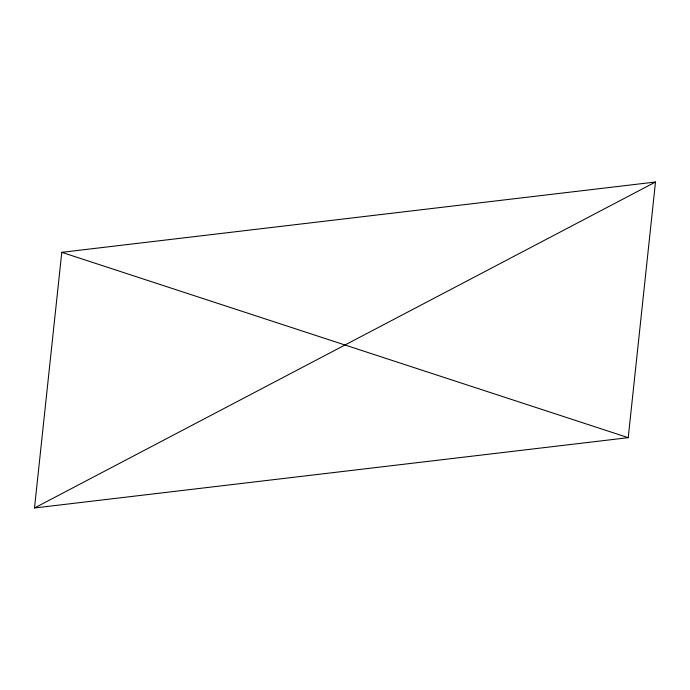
<?xml version="1.0" encoding="UTF-8"?>
<svg xmlns="http://www.w3.org/2000/svg" width="690" height="690" viewBox="0 0 690 690"><rect width="100%" height="100%" fill="white"/><g stroke="black" fill="none" stroke-linecap="round" stroke-linejoin="round"><path stroke-width="1.03" d="M34.5 507.978L61.772 252.324L655.5 182.022L628.228 437.676L34.5 507.978L655.5 182.022M61.772 252.324L628.228 437.676"/></g></svg>
